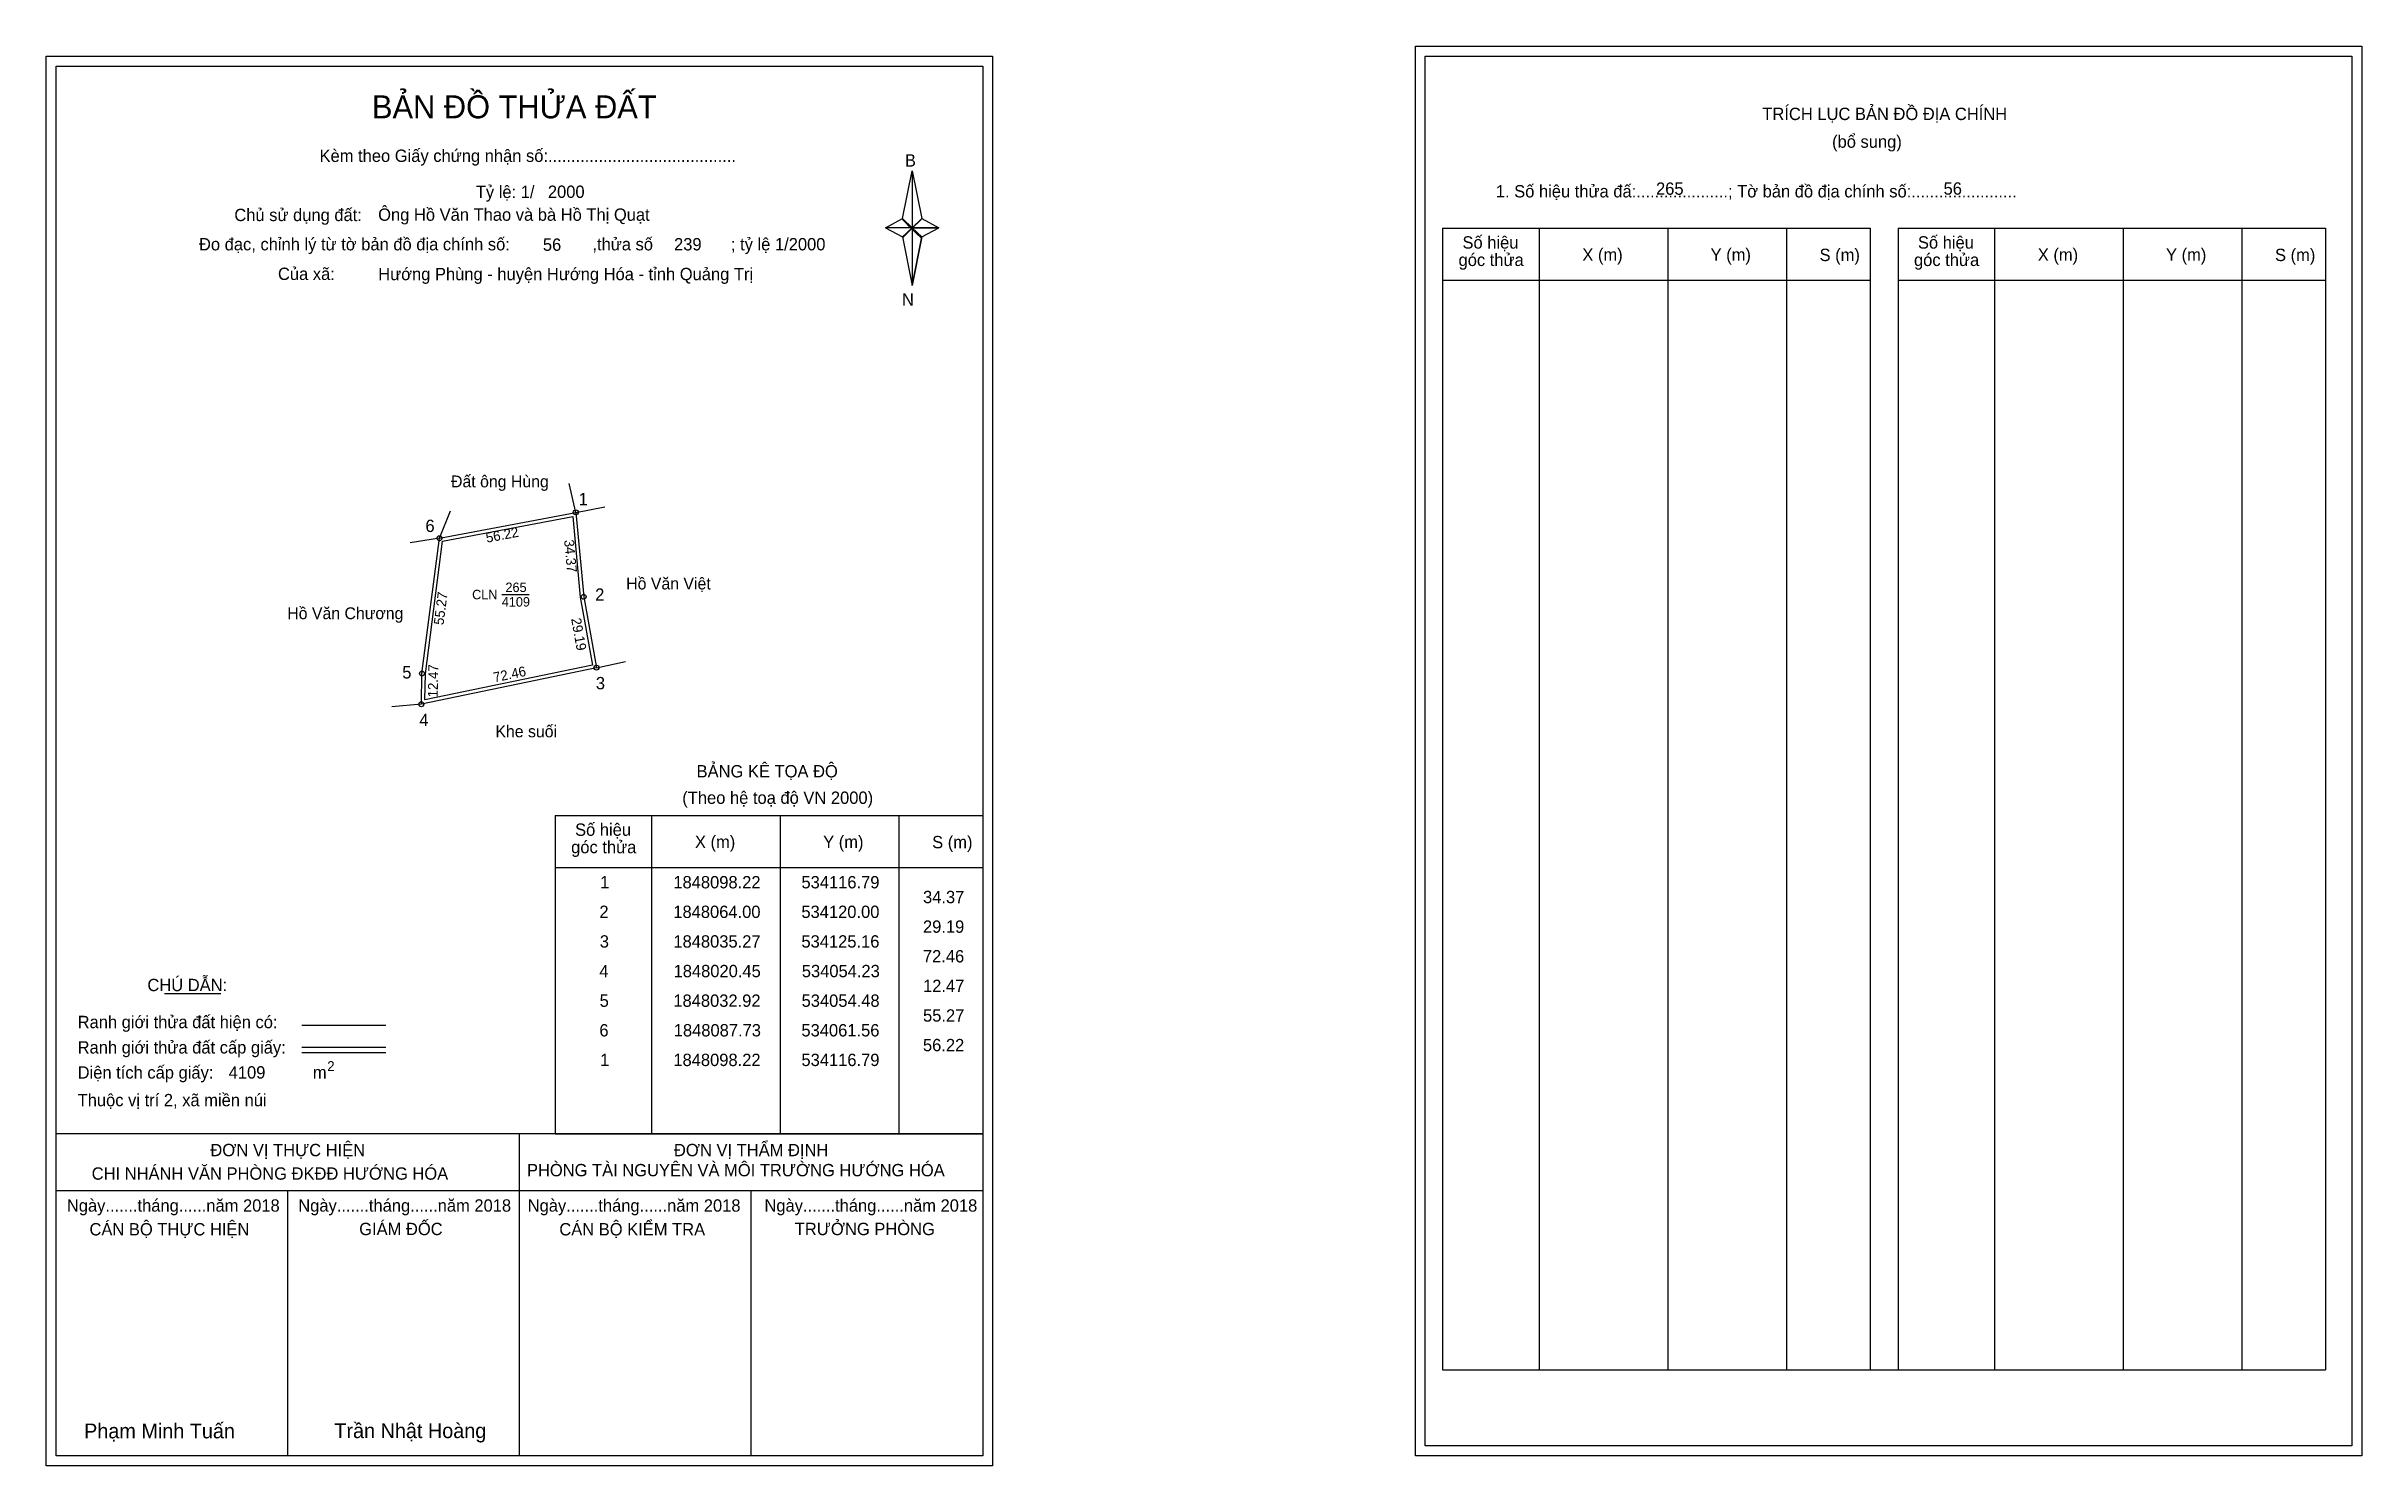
# Model space of a CAD drawing. Extents: x 533902 to 534840, y 1847712 to 1848287.
import ezdxf

# ---------------------------------------------------------------- set-up
doc = ezdxf.new("R2010")
doc.units = 0
for name, color, linetype in [('Level 1', 7, 'Continuous'), ('Level 10', 7, 'Continuous'), ('Level 11', 7, 'Continuous'), ('Level 13', 7, 'Continuous'), ('Level 27', 7, 'Continuous'), ('Level 3', 7, 'Continuous'), ('Level 49', 7, 'Continuous'), ('Level 53', 7, 'Continuous'), ('Level 55', 7, 'Continuous'), ('Level 6', 7, 'Continuous'), ('Level 60', 7, 'Continuous'), ('Level 63', 7, 'Continuous'), ('Level 9', 7, 'Continuous')]:
    doc.layers.add(name, color=color, linetype=linetype)

msp = doc.modelspace()

# ---------------------------------------------------------------- linework, layer by layer
at = {"layer": 'Level 1'}
for p, q in [((533906.29, 1848279.06), (533906.29, 1848279.06)), ((534460.93, 1848283.06), (534460.93, 1848283.06)), ((534249.13, 1848217.3), (534253.07, 1848236.58)), ((534253.07, 1848236.58), (534253.07, 1848213.53)), ((534253.07, 1848236.58), (534257, 1848217.3)), ((534242.24, 1848213.53), (534249.13, 1848217.3)), ((534249.13, 1848217.3), (534253.07, 1848213.53)), ((534252.77, 1848213.09), (534249.13, 1848216.86)), ((534253.07, 1848213.53), (534249.13, 1848209.85)), ((534256.71, 1848216.86), (534252.77, 1848213.09)), ((534252.77, 1848213.09), (534256.71, 1848216.86)), ((534257, 1848217.3), (534253.07, 1848213.53)), ((534253.07, 1848213.53), (534253.07, 1848190.13)), ((534253.07, 1848213.53), (534263.89, 1848213.53)), ((534253.07, 1848213.53), (534257, 1848209.85)), ((534257, 1848209.85), (534263.89, 1848213.53)), ((534468, 1848213.35), (534641.2, 1848213.35)), ((534507.18, 1847750.82), (534507.18, 1848213.35)), ((534559.32, 1847750.82), (534559.32, 1848213.35)), ((534607.27, 1848213.35), (534607.27, 1847750.82)), ((534641.2, 1848213.35), (534641.2, 1847750.82)), ((534652.51, 1848213.35), (534825.72, 1848213.35)), ((534691.69, 1847750.82), (534691.69, 1848213.35)), ((534743.84, 1847750.82), (534743.84, 1848213.35)), ((534791.78, 1848213.35), (534791.78, 1847750.82)), ((534825.72, 1848213.35), (534825.72, 1847750.82)), ((534252.77, 1848213.09), (534249.13, 1848209.41)), ((534249.13, 1848209.41), (534252.77, 1848213.09)), ((534249.13, 1848209.85), (534253.07, 1848190.13)), ((534256.71, 1848209.41), (534252.77, 1848213.09)), ((534257, 1848209.85), (534253.07, 1848190.13)), ((534468, 1848192.3), (534641.2, 1848192.3)), ((534652.51, 1848192.3), (534825.72, 1848192.3)), ((534108.48, 1847975.41), (534281.68, 1847975.41)), ((534147.66, 1847846.36), (534147.66, 1847975.41)), ((534199.8, 1847846.36), (534199.8, 1847975.41)), ((534247.74, 1847975.41), (534247.74, 1847846.36)), ((534108.48, 1847954.35), (534281.68, 1847954.35)), ((533950.12, 1847903.19), (533972.93, 1847903.19)), ((534005.85, 1847890.38), (534039.88, 1847890.38)), ((534005.85, 1847881.49), (534039.88, 1847881.49)), ((534005.85, 1847879.3), (534039.88, 1847879.3)), ((534119.94, 1847846.36), (533906.28, 1847846.36)), ((534281.68, 1847846.36), (534072, 1847846.36)), ((534093.98, 1847715.91), (534093.98, 1847846.36)), ((534108.48, 1847846.35), (534281.68, 1847846.35)), ((534281.68, 1847823.26), (533906.28, 1847823.26)), ((534000.13, 1847715.91), (534000.13, 1847823.26)), ((534187.83, 1847715.91), (534187.83, 1847823.26)), ((534468, 1847750.82), (534825.72, 1847750.82)), ((534836.33, 1847719.91), (534836.33, 1847719.91)), ((534281.68, 1847715.91), (534281.68, 1847715.91))]:
    msp.add_line(p, q, dxfattribs=at)
for points in [[(534249.13, 1848217.3), (534253.07, 1848236.58), (534253.07, 1848213.53)], [(534242.24, 1848213.53), (534249.13, 1848209.85), (534253.07, 1848213.53)], [(534253.07, 1848213.53), (534257, 1848217.3), (534263.89, 1848213.53)], [(534253.07, 1848213.53), (534253.07, 1848190.13), (534257, 1848209.85)]]:
    msp.add_lwpolyline(points, close=True, dxfattribs=at)
at = {"layer": 'Level 10'}
for points in [[(534061.56, 1848087.73), (534116.79, 1848098.22), (534120, 1848064), (534125.16, 1848035.27), (534054.23, 1848020.45), (534054.48, 1848032.92)], [(534062.82, 1848086.54), (534115.54, 1848096.56), (534118.61, 1848063.81), (534123.54, 1848036.36), (534055.66, 1848022.18), (534055.88, 1848032.82)]]:
    msp.add_lwpolyline(points, close=True, dxfattribs=at)
at = {"layer": 'Level 11'}
for centre in [(534116.79, 1848098.22), (534061.56, 1848087.73), (534061.56, 1848087.73), (534120, 1848064), (534125.16, 1848035.27), (534054.48, 1848032.92), (534054.23, 1848020.45)]:
    msp.add_circle(centre, 1, dxfattribs=at)
at = {"layer": 'Level 27'}
for p, q in [((534116.79, 1848098.22), (534114.14, 1848109.92)), ((534061.56, 1848087.73), (534066.04, 1848098.86)), ((534116.79, 1848098.22), (534128.58, 1848100.46)), ((534061.56, 1848087.73), (534049.7, 1848085.91)), ((534125.16, 1848035.27), (534136.91, 1848037.72)), ((534054.23, 1848020.45), (534042.27, 1848019.45))]:
    msp.add_line(p, q, dxfattribs=at)
at = {"layer": 'Level 3'}
for p, q in [((534468, 1848213.35), (534468, 1847750.82)), ((534652.51, 1848213.35), (534652.51, 1847750.82)), ((534108.48, 1847975.41), (534108.48, 1847846.36))]:
    msp.add_line(p, q, dxfattribs=at)
at = {"layer": 'Level 63'}
for points in [[(533902.28, 1848283.06), (534285.68, 1848283.06), (534285.68, 1847711.91), (533902.28, 1847711.91)], [(533906.28, 1848279.06), (534281.68, 1848279.06), (534281.68, 1847715.91), (533906.28, 1847715.91)], [(534456.94, 1848287.06), (534840.34, 1848287.06), (534840.34, 1847715.91), (534456.94, 1847715.91)], [(534460.94, 1848283.06), (534836.34, 1848283.06), (534836.34, 1847719.91), (534460.94, 1847719.91)]]:
    msp.add_lwpolyline(points, close=True, dxfattribs=at)
at = {"layer": 'Level 9'}
msp.add_line((534086.81, 1848064.9), (534097.92, 1848064.9), dxfattribs=at)

# ---------------------------------------------------------------- texts
at = {"layer": 'Level 1'}
for s, height, p in [('BẢN ĐỒ THỬA ĐẤT', 9.3313, (534034.22, 1848257.87)), ('TRÍCH LỤC BẢN ĐỒ ĐỊA CHÍNH', 5, (534597.52, 1848257.18)), ('(bổ sung)', 5, (534625.77, 1848245.94)), ('Kèm theo Giấy chứng nhận số:.........................................', 5, (534012.98, 1848240.21)), ('B', 5, (534250.15, 1848238.33)), ('1. Số hiệu thửa đấ:....................; Tờ bản đồ địa chính số:.......................', 5, (534489.55, 1848225.82)), ('Chủ sử dụng đất:', 5, (533978.46, 1848216.23)), ('Đo đạc, chỉnh lý từ tờ bản đồ địa chính số:                  ,thửa số                 ; tỷ lệ 1/2000', 5, (533964.15, 1848204.37)), ('Số hiệu', 5, (534476.03, 1848205.09)), ('X (m)', 5, (534524.59, 1848200.14)), ('Y (m)', 5, (534576.55, 1848200.14)), ('S (m)', 5, (534620.7, 1848200.04)), ('Số hiệu', 5, (534660.55, 1848205.09)), ('X (m)', 5, (534709.11, 1848200.14)), ('Y (m)', 5, (534761.06, 1848200.14)), ('S (m)', 5, (534805.22, 1848200.04)), ('Của xã:', 5, (533996.14, 1848192.37)), ('góc thửa', 5, (534474.44, 1848198.03)), ('góc thửa', 5, (534658.96, 1848198.03)), ('N', 5, (534248.95, 1848181.99)), ('BẢNG KÊ TỌA ĐỘ', 5, (534165.74, 1847990.81)), ('(Theo hệ toạ độ VN 2000)', 5, (534159.94, 1847980.09)), ('Số hiệu', 5, (534116.51, 1847967.14)), ('góc thửa', 5, (534114.92, 1847960.08)), ('X (m)', 5, (534165.07, 1847962.19)), ('Y (m)', 5, (534217.02, 1847962.19)), ('S (m)', 5, (534261.18, 1847962.09)), ('CHÚ DẪN:', 5, (533943.24, 1847904.2)), ('Ranh giới thửa đất hiện có:', 5, (533914.98, 1847889.2)), ('Ranh giới thửa đất cấp giấy:', 5, (533914.98, 1847878.92)), ('2', 4, (534016.09, 1847871.82)), ('Diện tích cấp giấy:', 5, (533914.98, 1847868.76)), ('m', 5, (534010.29, 1847868.8)), ('Thuộc vị trí 2, xã miền núi', 5, (533914.98, 1847857.56)), ('ĐƠN VỊ THỰC HIỆN', 5, (533968.75, 1847837.32)), ('ĐƠN VỊ THẨM ĐỊNH', 5, (534156.56, 1847837.32)), ('CHI NHÁNH VĂN PHÒNG ĐKĐĐ HƯỚNG HÓA', 5, (533920.67, 1847827.8)), ('PHÒNG TÀI NGUYÊN VÀ MÔI TRƯỜNG HƯỚNG HÓA', 5, (534097.01, 1847829.18)), ('Ngày.......tháng......năm 2018', 5, (533910.62, 1847814.85)), ('Ngày.......tháng......năm 2018', 5, (534004.36, 1847814.85)), ('Ngày.......tháng......năm 2018', 5, (534097.31, 1847814.85)), ('Ngày.......tháng......năm 2018', 5, (534193.23, 1847814.85)), ('CÁN BỘ THỰC HIỆN', 5, (533919.78, 1847805.22)), ('GIÁM ĐỐC', 5, (534029.05, 1847805.34)), ('CÁN BỘ KIỂM TRA', 5, (534110.13, 1847805.22)), ('TRƯỞNG PHÒNG', 5, (534205.51, 1847805.34)), ('Phạm Minh Tuấn', 6, (533917.6, 1847722.99)), ('Trần Nhật Hoàng', 6, (534018.99, 1847723.09))]:
    msp.add_text(s, height=height, dxfattribs=at).set_placement(p)
at = {"layer": 'Level 11'}
msp.add_text('Tỷ lệ: 1/', height=5, dxfattribs=at).set_placement((534076.3, 1848225.59))
at = {"layer": 'Level 13'}
for s, p in [('CLN', (534074.79, 1848062.98)), ('4109', (534086.81, 1848060.03)), ('265', (534088.3, 1848065.92))]:
    msp.add_text(s, height=3.84, dxfattribs=at).set_placement(p)
at = {"layer": 'Level 49'}
for s, rotation, p in [('56.22', 10.75426, (534080.77, 1848085.88)), ('34.37', 275.35894, (534112.07, 1848086.97)), ('55.27', 82.63966, (534063.19, 1848052.4)), ('29.19', 280.18195, (534114.89, 1848055.09)), ('12.47', 88.85148, (534060.84, 1848023.21)), ('72.46', 11.80151, (534083.83, 1848029.29))]:
    msp.add_text(s, height=4, rotation=rotation, dxfattribs=at).set_placement(p)
at = {"layer": 'Level 53'}
for s, p in [('1', (534126.67, 1847945.85)), ('1848098.22', (534156.33, 1847945.85)), ('534116.79', (534208.22, 1847945.85)), ('34.37', (534257.48, 1847939.85)), ('2', (534126.37, 1847933.85)), ('1848064.00', (534156.31, 1847933.85)), ('534120.00', (534208.2, 1847933.85)), ('29.19', (534257.46, 1847927.85)), ('3', (534126.53, 1847921.85)), ('1848035.27', (534156.34, 1847921.85)), ('534125.16', (534208.21, 1847921.85)), ('4', (534126.35, 1847909.85)), ('1848020.45', (534156.42, 1847909.85)), ('534054.23', (534208.37, 1847909.85)), ('72.46', (534257.43, 1847915.85)), ('12.47', (534257.48, 1847903.85)), ('5', (534126.46, 1847897.85)), ('1848032.92', (534156.33, 1847897.85)), ('534054.48', (534208.28, 1847897.85)), ('55.27', (534257.48, 1847891.85)), ('6', (534126.36, 1847885.85)), ('1848087.73', (534156.49, 1847885.85)), ('534061.56', (534208.21, 1847885.85)), ('56.22', (534257.45, 1847879.85)), ('1', (534126.67, 1847873.85)), ('1848098.22', (534156.33, 1847873.85)), ('534116.79', (534208.22, 1847873.85))]:
    msp.add_text(s, height=5, dxfattribs=at).set_placement(p)
at = {"layer": 'Level 55'}
for s, height, p in [('1', 0.8, (534116.57, 1848098.22)), ('0', 0.22, (534116.71, 1848098)), ('0', 0.22, (534116.71, 1848098)), ('0', 0.22, (534116.71, 1848098)), ('6', 0.8, (534061.29, 1848087.73)), ('0', 0.22, (534061.48, 1848087.51)), ('0', 0.22, (534061.48, 1848087.51)), ('0', 0.22, (534061.48, 1848087.51)), ('2', 0.8, (534119.73, 1848064)), ('0', 0.22, (534119.92, 1848063.78)), ('0', 0.22, (534119.92, 1848063.78)), ('3', 0.8, (534124.91, 1848035.27)), ('0', 0.22, (534125.08, 1848035.05)), ('0', 0.22, (534125.08, 1848035.05)), ('5', 0.8, (534054.22, 1848032.92)), ('0', 0.22, (534054.4, 1848032.7)), ('0', 0.22, (534054.4, 1848032.7)), ('4', 0.8, (534053.95, 1848020.45)), ('0', 0.22, (534054.15, 1848020.23)), ('0', 0.22, (534054.15, 1848020.23))]:
    msp.add_text(s, height=height, dxfattribs=at).set_placement(p)
at = {"layer": 'Level 6'}
for s, p in [('265', (534554.45, 1848226.9)), ('56', (534670.94, 1848226.94)), ('Ông Hồ Văn Thao và bà Hồ Thị Quạt', (534036.73, 1848216.36)), ('2000', (534105.49, 1848225.63)), ('56', (534103.47, 1848204.19)), ('239', (534156.6, 1848204.35)), ('Hướng Phùng - huyện Hướng Hóa - tỉnh Quảng Trị', (534036.76, 1848192.28)), ('4109', (533976.17, 1847868.77))]:
    msp.add_text(s, height=5, dxfattribs=at).set_placement(p)
at = {"layer": 'Level 60'}
for s, p in [('Đất ông Hùng', (534066.25, 1848108.35)), ('Hồ Văn Việt', (534137.22, 1848066.98)), ('Hồ Văn Chương', (533999.9, 1848054.93)), ('Khe suối', (534084.23, 1848007.07))]:
    msp.add_text(s, height=4.8, dxfattribs=at).set_placement(p)
at = {"layer": 'Level 9'}
for s, p in [('1', (534117.95, 1848101.08)), ('6', (534055.88, 1848090.25)), ('2', (534124.65, 1848062.37)), ('5', (534046.49, 1848030.89)), ('3', (534124.93, 1848026.51)), ('4', (534053.43, 1848011.62))]:
    msp.add_text(s, height=5, dxfattribs=at).set_placement(p)

doc.saveas('drawing.dxf')
